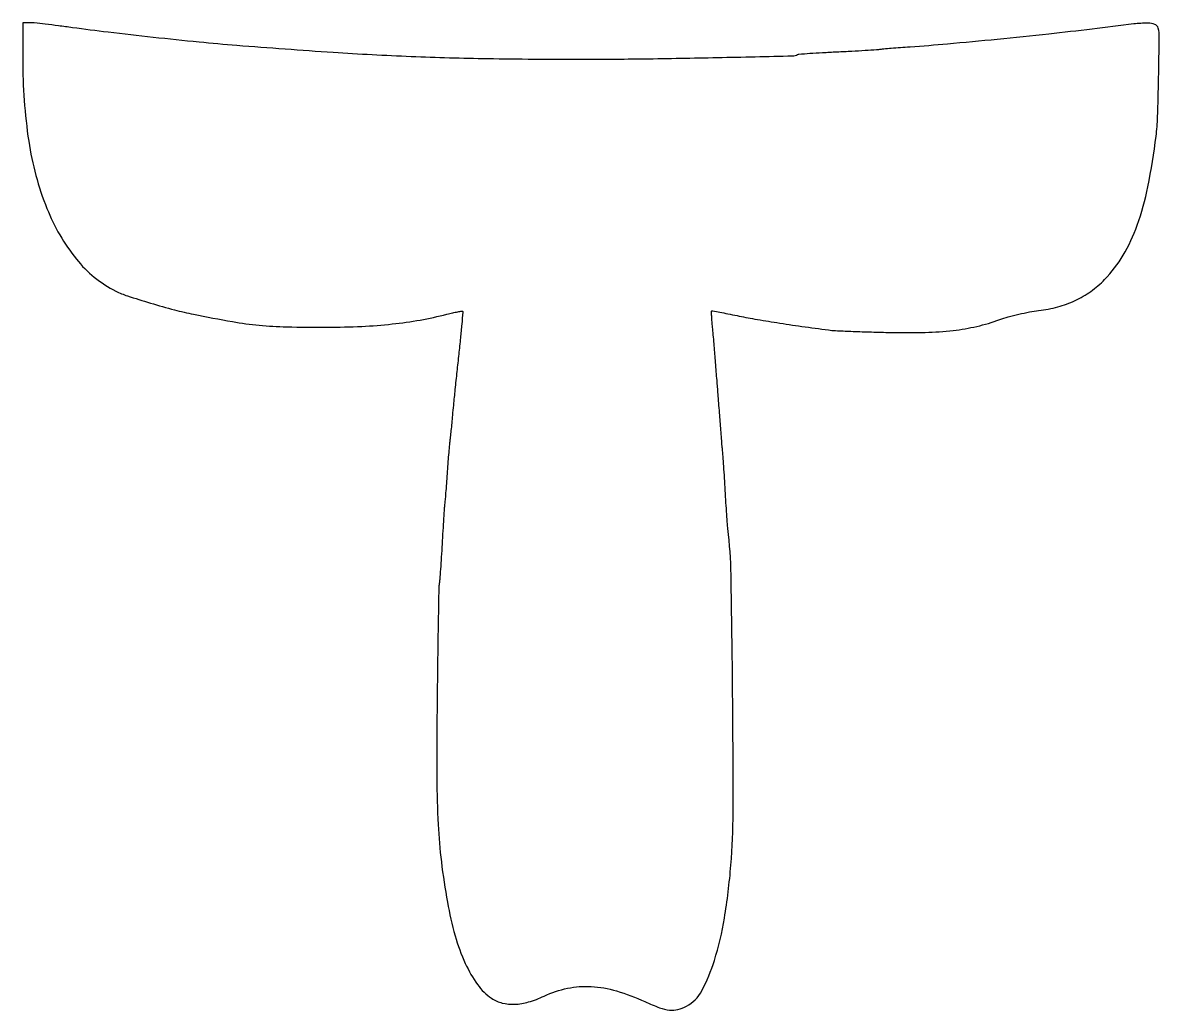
# Model space of a CAD drawing. Extents: x 0 to 446, y 1 to 388.
import ezdxf

# ---------------------------------------------------------------- set-up
doc = ezdxf.new("R2010")
doc.units = 0

msp = doc.modelspace()

# ---------------------------------------------------------------- linework, layer by layer
msp.add_lwpolyline([(0, 373.551216, 0.036626), (2.350402, 341.507448, 0.058997), (9.492525, 315.116231, 0.072496), (21.029824, 295.284106, 0.109249), (36.5, 282.734744, 0.037019), (41.080153, 280.852623, 0.006335), (50.068802, 278.040368, 0.007408), (59.545935, 275.358899, 0.015545), (67, 273.61491, 0.006454), (82.239645, 270.749782, 0.019239), (92.759747, 269.32672, 0.018825), (103.480043, 268.700652, 0.005967), (119.5, 268.560406, 0.01077), (132.979175, 268.893652, 0.015356), (144.915797, 269.814198, 0.016794), (155.866985, 271.371568, 0.018381), (166.360623, 273.625833, -0.005686), (168.627923, 274.173455, -0.008996), (170.584345, 274.5856, -0.003637), (172.248658, 274.892514, -0.252817), (172.509441, 274.806043, -0.214062), (172.609324, 274.517836, -0.000456), (172.182965, 269.743025, -0.002934), (171.664333, 264.347974, -0.001804), (170.993335, 258, 0.000817), (170.253747, 251.132826, 0.000775), (169.523534, 244.14375, 0.000769), (168.896856, 237.960928, 0.002741), (168.523454, 234, -0.001588), (168.242583, 230.945294, -0.001714), (167.949064, 227.96875, -0.001616), (167.680221, 225.416568, -0.008233), (167.502729, 224, 0.012548), (167.328479, 222.504834, 0.00181), (167.060551, 219.44375, 0.002052), (166.771598, 215.820513, 0.001753), (166.496156, 212, -0.001197), (166.222389, 208.142921, -0.001319), (165.938501, 204.409375, -0.001226), (165.679708, 201.220622, -0.006713), (165.512529, 199.5, 0.010087), (165.345701, 197.653646, 0.001205), (165.069016, 193.5625, 0.001437), (164.765808, 188.697408, 0.00118), (164.469188, 183.5, -0.001887), (164.167312, 178.338846, -0.002409), (163.848208, 173.584375, -0.00187), (163.546624, 169.60144, -0.020248), (163.353839, 168, 0.03522), (163.181733, 166.090391, 0.000403), (162.943153, 153.309375, 0.001236), (162.715974, 138.544274, 0.000806), (162.523367, 121.5, 0.003108), (162.420189, 91.786177, 0.012152), (162.916556, 73.437422, 0.017577), (164.18581, 58.800383, 0.013678), (166.557707, 43, 0.024628), (169.584235, 29.813179, 0.039123), (173.586724, 18.951499, 0.047129), (178.402398, 10.64607, 0.089781), (183.915461, 5.277987, 0.087817), (188.064373, 3.436086, 0.071254), (192.914552, 2.947687, 0.06048), (198.413923, 3.850536, 0.038557), (204.486775, 6.140607, -0.057745), (213.681708, 9.211451, -0.065452), (222.947163, 9.919268, -0.05884), (232.86209, 8.196702, -0.035532), (244.033294, 3.984235, 0.017712), (249.795662, 1.573657, 0.062988), (253.680297, 0.643677, 0.088983), (256.923164, 0.865614, 0.061469), (260.363297, 2.194431, 0.149858), (266.294861, 8.167665, 0.044979), (271.276855, 20.13432, 0.035971), (275.200546, 36.691277, 0.019425), (277.750473, 57.5, 0.020608), (278.622735, 78.316262, 0.002433), (278.428244, 124.652242, 0.002185), (277.801765, 171.291238, 0.025236), (276.553781, 189.544833, -0.011103), (276.38016, 191.338053, -0.001456), (276.107023, 195.15692, -0.001692), (275.811556, 199.688864, -0.001416), (275.527915, 204.5, 0.001253), (275.243522, 209.350908, 0.001419), (274.945827, 214.003125, 0.001291), (274.671372, 217.95592, 0.007836), (274.491901, 220, -0.004199), (274.31452, 221.864516, -0.001135), (274.064977, 224.821875, -0.001149), (273.79702, 228.180471, -0.001191), (273.547808, 231.5, 0.000561), (273.292042, 234.965351, 0.000425), (273.004021, 238.765625, 0.00043), (272.727635, 242.331441, 0.001003), (272.513099, 245, -0.000419), (272.298015, 247.636808, -0.00019), (272.020775, 251.0875, -0.000188), (271.731179, 254.726506, -0.000259), (271.473615, 258, 0.001314), (271.21347, 261.219377, 0.001046), (270.916341, 264.692187, 0.001057), (270.627512, 267.908628, 0.002661), (270.399698, 270.25, -0.008483), (270.243859, 272.071416, -0.014267), (270.18272, 273.604688, -0.007972), (270.188456, 274.845746, -0.408203), (270.345916, 275, -0.047951), (270.67806, 274.968073, -0.000351), (273.401899, 274.437556, -0.001328), (276.520876, 273.819199, -0.000851), (280.139921, 273.085297, 0.00758), (287.096743, 271.771758, 0.004033), (295.743406, 270.346282, 0.003681), (305.525773, 268.888231, 0.003017), (316, 267.470211, 0.019593), (318.755705, 267.223335, 0.002443), (324.759375, 266.95129, 0.002876), (331.895402, 266.70396, 0.002379), (339.5, 266.520374, 0.010324), (353.964784, 266.538709, 0.023026), (364.940926, 267.285783, 0.028515), (374.19539, 268.884075, 0.028946), (383.160594, 271.519501, -0.018291), (386.544223, 272.592955, -0.010636), (390.674032, 273.644642, -0.010624), (394.862587, 274.523566, -0.017614), (398.431855, 275.064344, 0.037461), (405.960173, 276.512404, 0.043943), (412.779392, 279.022826, 0.045211), (418.891271, 282.611539, 0.044078), (424.315045, 287.267706, 0.060194), (431.585763, 296.771354, 0.047027), (437.111264, 308.543932, 0.037167), (441.301499, 323.652303, 0.017901), (444.513597, 343.5, 0.023052), (445.103265, 350.991395, 0.003343), (445.497677, 366.294001, 0.001681), (445.750492, 382.374967, 0.067134), (445.32234, 385.875372, 0.236697), (444.015915, 387.363058, 0.100074), (441.332054, 387.8677, 0.025919), (435.749457, 387.501789, 0.001636), (419.408289, 385.522277, -0.003954), (402.434706, 383.545978, -0.002365), (382.227911, 381.4517, -0.002355), (362.65967, 379.610116, -0.005504), (348, 378.462589, 0.001759), (344.204937, 378.194103, 0.002151), (340.658916, 377.915353, 0.001795), (337.679609, 377.65748, 0.015332), (336.349503, 377.496299, -0.021344), (334.894787, 377.337737, -0.001263), (330.468672, 377.056911, -0.001902), (325.194196, 376.755764, -0.001401), (319.349503, 376.460783, 0.001905), (313.615584, 376.165596, 0.002993), (308.691404, 375.863701, 0.000789), (304.401263, 375.568088, 0.112365), (303.919108, 375.422017, -0.124341), (301.978168, 374.883708, -0.000295), (272.481546, 374.21867, -0.0022), (243.713207, 373.713695, -0.003262), (218.5, 373.546619, -0.003774), (182.392643, 373.815452, -0.006482), (152.31265, 374.656613, -0.006319), (121.742054, 376.295515, -0.003376), (84, 379.053613, -0.004524), (69.150348, 380.374942, -0.002564), (51.192295, 382.229801, -0.002564), (33.489444, 384.242028, -0.005136), (19.527328, 386.047267, 0.002507), (13.973436, 386.795078, 0.003193), (8.843288, 387.426385, 0.002495), (4.538085, 387.906525, 0.026525), (2.777328, 388), (0, 388)], format="xyb", close=True)

doc.saveas('drawing.dxf')
